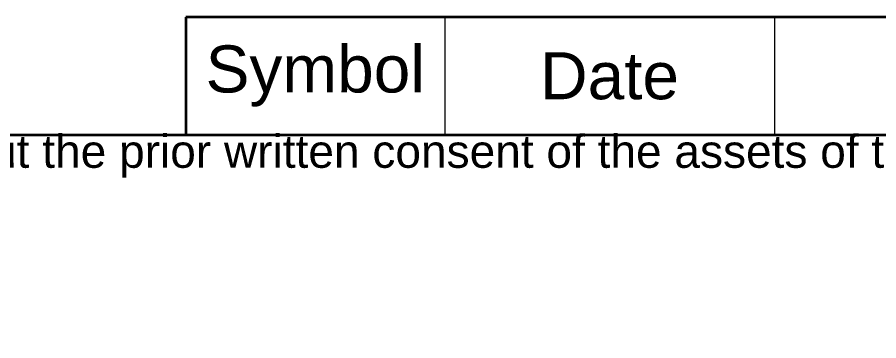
# Model space of a CAD drawing. Header units: millimetres. Extents: x 0 to 693, y -57 to 487.
# Drawn here: x 93.1 to 154.1, y 2.1 to 25 of the extents above; entities that cross this region are included whole.
import ezdxf
from ezdxf.entities.mleader import LeaderData, LeaderLine
from ezdxf.math import Vec2, Vec3

# ---------------------------------------------------------------- set-up
doc = ezdxf.new("R2010")
doc.units = ezdxf.units.MM
doc.header["$LTSCALE"] = 1.666667
doc.layers.add('Default', color=7, linetype='Continuous')
doc.layers.add('Template', color=7, linetype='Continuous')

msp = doc.modelspace()

# ---------------------------------------------------------------- linework, layer by layer
at = {"layer": 'Default', "color": 7, "linetype": 'Continuous', "lineweight": 35}
msp.add_line((105, 25), (105, 16.6667), dxfattribs=at)
at = {"layer": 'Template', "color": 7, "linetype": 'Continuous', "lineweight": 35}
for p, q in [((268.3333, 25), (105, 25)), ((16.6667, 16.6667), (685, 16.6667))]:
    msp.add_line(p, q, dxfattribs=at)
at = {"layer": 'Template', "color": 7, "linetype": 'Continuous', "lineweight": 15}
for p, q in [((123.3333, 25), (123.3333, 16.6667)), ((146.6667, 25), (146.6667, 16.6667))]:
    msp.add_line(p, q, dxfattribs=at)

# ---------------------------------------------------------------- texts
at = {"layer": 'Default', "char_height": 3.333333, "attachment_point": 5}
for s, insert, width in [('{\\fArial|b0||i0||c0|p34;\\C7;\\H3.333333333;\\W1.;Symbol}', (114.1667, 20.8333), 18.516667), ('{\\fArial|b0||i0||c0|p34;\\C7;\\H3.333333333;\\W1.;Date}', (135, 20.8333), 23.566667)]:
    msp.add_mtext(s, dxfattribs=dict(at, insert=insert, width=width))

# ---------------------------------------------------------------- leaders
at = {"layer": 'Template', "color": 7, "linetype": 'Continuous', "lineweight": 15}
ml = msp.add_multileader_mtext('Standard', dxfattribs=at)
ml.set_content('{\\pxsm0.9;\\fArial|b0||i0||c0|p34;\\W1.;*This drawing is a copy and reprint prohibited without the prior written consent of the assets of the Company(BOS-16-002)*\\P}', color=256)
ml.set_leader_properties()
ml.build(insert=Vec2(0, 0))
ml.multileader.update_dxf_attribs({"text_left_attachment_type": 0, "text_right_attachment_type": 0, "dogleg_length": 0, "arrow_head_size": 0.4509})
ctx = ml.context
ctx.base_point, ctx.char_height, ctx.arrow_head_size, ctx.landing_gap_size = Vec3(15.4833, 15.157), 2.3333333, 0.4509, 0.8167
ctx.left_attachment, ctx.right_attachment = 0, 0
ctx.mtext.insert = Vec3(17.4833, 16.6667)

doc.saveas('drawing.dxf')
